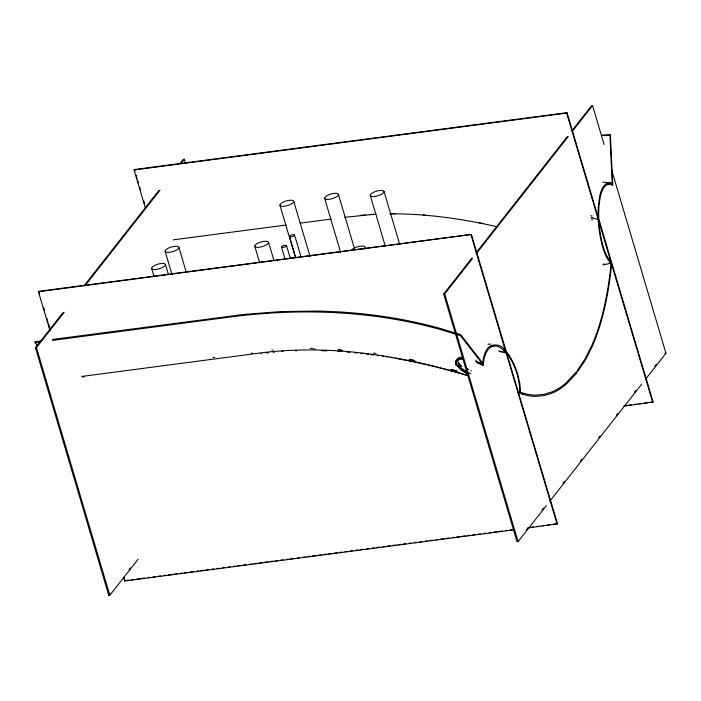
<?xml version="1.0" encoding="UTF-8"?>
<svg xmlns="http://www.w3.org/2000/svg" width="701" height="701" viewBox="0 0 701 701"><rect width="100%" height="100%" fill="white"/><g stroke="black" fill="none" stroke-linecap="round" stroke-linejoin="round"><path stroke-width="1.05" d="M575.591 372.722L566.136 382.816A249.635 100.506 82.5 0 1 551.424 392.096L543.774 394.365L535.713 395.11A249.46 100.427 82.5 0 1 524.821 393.638L520.492 392.297L519.8 383.368L517.662 373.852L514.201 364.441L509.846 356.283A55.624 22.388 82.5 0 0 506.192 351.367L471.396 234.432L38.809 291.309L38.432 291.747L50.086 330.907M519.187 393.033L519.73 393.235L519.756 390.623A22.669 9.122 82.5 0 0 519.423 385.725C517.969 374.229 514.289 363.469 506.858 353.479M482.218 364.415L483.182 364.879L484.181 358.264L486.021 352.857L487.949 349.685L490.244 347.486M598.531 204.499L599.241 198.926A43.69 17.586 82.5 0 1 599.776 196.166C600.564 190.619 604.7 180.104 612.113 183.504M611.736 262.805L653.104 401.962L624.538 406.116M481.272 362.417C483.944 364.073 482.709 358.719 483.786 356.923C484.312 354.82 485.022 352.743 486.056 350.824C489.351 342.763 500.882 343.306 505.342 350.43M463.002 358.307C459.015 357.431 453.328 360.805 456.561 365.142M455.659 361.777L455.632 362.312M37.46 345.795L35.05 342.675L35.19 341.711L41.341 340.896M483.112 364.8L460.504 335.674L460.653 334.605L439.439 328.182A611.141 459.453 -37.6 0 0 316.87 311.06L280.803 311.577L244.246 314.39L52.636 339.415M463.037 358.956C460.469 358.781 456.272 359.92 456.737 363.223M456.859 361.812L457.175 361.129M577.16 370.724L584.923 359.175L592.17 344.708A236.964 95.406 82.5 0 0 611.123 263.217C604.481 257.539 601.607 244.412 599.557 232.785A52.032 20.951 82.5 0 1 598.365 221.647L598.242 219.317L566.636 113.106L567.013 112.659L598.163 217.363L597.191 217.038M577.344 372.056L585.274 360.296L592.564 345.759A238.235 95.914 82.5 0 0 611.596 264.207L609.265 263.287M138.176 559.161L109.82 595.28L108.786 595.421L35.418 347.722L63.099 312.462M84.032 285.806L158.978 190.348M179.912 163.692L183.285 159.39L184.319 159.258L185.563 163.456M35.418 347.722L36.452 347.591L64.133 312.331M85.066 285.666L160.012 190.216M180.946 163.552L184.319 159.258M108.786 595.421L110.136 593.694M129.045 569.624L130.395 567.898M546.438 505.491L518.074 541.61L517.04 541.742L443.672 294.052L472.027 257.933M476.084 252.772L567.24 136.677M571.963 130.658L591.548 105.72L592.582 105.579L604.078 144.415M443.672 294.052L444.706 293.912L472.386 258.651M476.443 253.49L568.274 136.537M572.323 131.376L592.582 105.579M575.705 372.582L576.406 371.679M575.933 373.861L566.461 383.982A250.897 101.014 82.5 0 1 551.669 393.322L543.976 395.609L535.862 396.363A251.037 101.067 82.5 0 1 520.466 393.506L520.054 393.357L520.466 393.515M576.678 372.914L576.038 373.721M526.495 529.702L527.844 527.984M542.022 509.925L543.371 508.207M562.956 483.269L564.305 481.543M580.516 460.907L581.865 459.19M598.742 437.687L600.091 435.969M616.302 415.334L617.651 413.608M634.528 392.113L635.877 390.396M654.787 366.316L656.136 364.59M549.812 501.189L641.643 384.236M645.691 379.075L665.95 353.278L611.544 169.607M145.335 207.882L134.049 169.975L134.426 169.528L567.013 112.659M123.376 577.16L124.533 581.05L124.909 580.612L123.972 577.466M38.432 291.747L471.396 234.432M527.835 528.028L557.488 523.735L506.797 353.409L505.035 352.796M598.225 221.402L598.952 221.709L610.694 261.166L609.931 261.955M611.254 261.797C609.66 262.647 612.306 262.262 611.395 261.718L598.794 218.756A50.2 20.206 82.5 0 1 599.092 205.183C600.135 198.181 600.503 189.182 606.856 184.705M610.562 262.454L611.728 262.919M456.702 359.858L458.472 358.868M607.084 184.591L608.258 184.161M611.07 263.234L602.939 264.917M459.698 359.42L460.767 359.157M608.494 184.109L608.976 184.048M493.767 346.092L492.54 346.364A44.505 17.919 82.5 0 0 490.244 347.486M134.049 169.975L566.636 113.106M173.331 239.838L286.061 225.021M300.177 223.163L331.021 219.106M344.647 217.319L373.554 214.392M35.05 342.675L39.16 342.132M52.496 340.379L223.084 317.947C254.06 313.636 285.351 311.437 316.633 312.024A609.984 458.585 -37.6 0 1 438.94 329.128L460.504 335.674M213.086 357.563L214.699 357.352M251.195 353.33L252.413 353.173M81.737 376.446L253.701 353.839C325.623 343.429 398.983 354.82 468.084 375.561M82.438 377.112L84.102 376.893M664.916 353.409L665.95 353.278M623.829 405.809L626.002 405.529M628.166 405.239L631.417 404.81M633.59 404.53L636.841 404.1M639.005 403.811L642.265 403.39M644.429 403.101L647.68 402.672M649.853 402.392L653.104 401.962M125.987 580.463L129.238 580.034M131.411 579.753L134.662 579.324M136.835 579.044L140.086 578.614M142.25 578.325L144.424 578.045M147.674 577.615L149.839 577.326M153.09 576.905L155.263 576.616M158.514 576.187L160.687 575.907M163.938 575.477L166.102 575.188M168.275 574.908L171.526 574.478M173.69 574.198L176.941 573.768M180.201 573.339L182.365 573.05M184.538 572.77L187.789 572.34M189.953 572.06L193.204 571.63M196.464 571.201L198.628 570.912M200.793 570.632L204.052 570.202M206.217 569.922L208.39 569.633M211.641 569.203L213.805 568.923M217.056 568.493L219.229 568.204M222.48 567.784L224.653 567.495M227.904 567.065L230.068 566.785M233.319 566.355L235.492 566.066M237.657 565.786L240.907 565.356M243.081 565.067L246.331 564.647M249.582 564.217L251.755 563.928M253.92 563.648L257.171 563.218M259.344 562.929L262.595 562.509M264.759 562.22L268.019 561.79M270.183 561.51L273.434 561.08M275.607 560.791L277.771 560.511M281.022 560.081L283.195 559.801M286.446 559.372L288.61 559.083M290.784 558.802L294.034 558.373M297.285 557.943L299.458 557.663M302.709 557.234L304.874 556.944M307.047 556.664L310.298 556.235M312.462 555.946L315.722 555.525M317.886 555.236L321.137 554.806M323.31 554.526L326.561 554.097M328.725 553.808L331.985 553.387M334.149 553.098L337.4 552.668M339.573 552.388L341.738 552.099M344.988 551.669L347.161 551.389M350.412 550.96L352.577 550.679M355.836 550.25L358.001 549.961M360.174 549.68L363.425 549.251M366.676 548.822L368.84 548.541M372.1 548.112L374.264 547.823M376.428 547.542L379.688 547.113M382.939 546.684L385.103 546.403M387.276 546.114L390.527 545.685M392.691 545.404L395.951 544.975M398.115 544.686L401.366 544.265M403.539 543.976L405.704 543.687M408.955 543.266L411.128 542.977M414.379 542.548L416.543 542.267M419.803 541.838L421.967 541.549M425.218 541.128L427.391 540.839M429.555 540.559L432.806 540.129M436.057 539.7L438.23 539.411M440.394 539.13L443.654 538.701M445.818 538.421L449.069 537.991M452.32 537.562L454.493 537.273M456.658 536.992L459.909 536.563M462.082 536.283L465.333 535.853M467.506 535.564L469.67 535.284M472.921 534.854L475.094 534.565M478.345 534.144L480.509 533.855M483.769 533.426L485.933 533.146M489.184 532.716L491.357 532.427M493.522 532.147L496.772 531.717M498.946 531.437L502.196 531.007M505.447 530.578L507.62 530.289M509.785 530.009L513.036 529.579M531.472 527.161L533.636 526.872M536.887 526.442L539.06 526.162M542.311 525.732L544.475 525.443M547.726 525.023L549.899 524.734M553.15 524.304L557.488 523.735M124.533 581.05L513.745 529.886M260.965 353.654L261.578 353.576M266.45 352.989L268.281 352.778M604.209 263.918L603.561 263.988M360.323 215.312L365.16 214.865M271.839 350.079L273.075 349.965M273.188 352.279L274.415 352.165M281.802 351.56L283.038 351.473M369.97 214.497L376.043 214.261M612.779 185.038L610.422 135.021L602.124 135.188M602.518 135.381L610.422 135.021M609.222 184.03L612.648 185.003A35.006 34.708 -1.9 0 0 608.372 183.934M295.436 350.815L296.681 350.772M487.949 344.182L490.779 344.13M389.8 213.866C425.709 213.568 461.468 218.677 496.439 226.572M310.333 348.371L312.839 348.388M313.513 349.037L315.187 349.054M321.715 350.675L326.754 350.842M337.689 351.385L341.063 351.604M590.68 215.829L592.179 215.961M339.722 350.053L342.754 350.263M338.066 349.37L340.09 349.519M498.77 350.903L506.017 352.48L557.111 524.182M423.211 214.918L424.902 215.049M499.427 351.709L500.339 351.797M346.96 352.042L349.492 352.261M591.101 217.678L598.838 219.606M591.662 217.853L592.161 217.906M354.557 352.726L357.098 352.98M591.609 219.772L592.599 219.886M360.901 353.383L363.433 353.672M365.975 353.97L368.507 354.285M371.048 354.61L373.58 354.943M373.58 353.094L376.122 353.453M377.383 355.477L378.654 355.661M382.466 356.222L383.727 356.415M386.269 356.818L387.539 357.019M390.071 357.44L392.613 357.869M395.145 358.307L396.415 358.535M501.706 351.99L503.081 352.27M397.677 358.754L407.851 360.691M479.221 222.769L480.912 223.111M408.701 360.857L414.633 362.075M481.762 223.277L483.103 223.549M409.752 359.718L414.843 360.778M409.182 359.271L414.273 360.34M415.483 362.251L418.024 362.803M418.874 362.987L426.918 364.792M428.188 365.09L429.45 365.387M430.721 365.685L435.794 366.912M437.056 367.228L440.859 368.183M442.121 368.507L443.391 368.831M444.653 369.155L459.803 373.3M450.419 369.401L456.745 371.144M451.076 369.374L457.394 371.144M461.065 373.659L466.104 375.131M506.192 351.367L505.964 351.289A25.052 21.31 37.9 0 0 505.307 351.105M597.524 219.115L598.181 219.352M520.238 393.427L517.697 392.481M475.856 360.191L476.347 360.367M476.137 361.83L481.219 363.95M519.301 393.077L518.863 392.91M475.611 361.199L481.14 363.521M520.492 392.297L519.8 392.034M480.947 363.433L482.13 363.985M481.806 363.828L482.638 364.231M467.944 374.141L460.268 369.19L456.167 364.406M610.694 261.166C605.086 255.725 602.264 244.421 600.468 234.633A49.964 20.119 82.5 0 1 598.952 221.709M459.208 367.561L457.832 365.826M458.691 366.965L458.235 366.386M482.744 363.092L460.653 334.605M35.19 341.711L35.558 342.193M35.742 342.43L36.11 342.912M611.596 264.207L652.727 402.409M471.019 234.879L505.316 350.491A26.226 22.309 37.9 0 0 503.502 349.983M134.426 169.528L134.951 171.298M136.003 174.829L137.054 178.361M137.58 180.131L138.369 182.777M139.683 187.193L140.472 189.84M143.626 200.433L144.678 203.965M38.809 291.309L39.615 294.008M43.637 307.537L44.443 310.245M46.862 318.359L47.931 321.961M48.474 323.766L50.078 329.172M444.706 293.912L518.074 541.61M384.078 191.61A7.176 2.41 -16.5 0 1 373.913 196.543A7.176 2.41 -16.5 0 1 373.502 192.328A7.176 2.41 -16.5 0 1 384.078 191.61L399.763 244.553M370.251 195.377L385.348 246.358M338.434 194.466A7.176 2.41 -16.5 0 1 328.27 199.399A7.176 2.41 -16.5 0 1 327.858 195.185A7.176 2.41 -16.5 0 1 338.434 194.466L354.426 248.443M324.607 198.234L340.625 252.334M293.745 201.389A7.176 2.41 -16.5 0 1 283.59 206.322A7.176 2.41 -16.5 0 1 283.178 202.107A7.176 2.41 -16.5 0 1 293.745 201.389L310.052 256.4M294.578 235.08A2.638 0.885 -16.5 0 1 290.845 236.894A2.638 0.885 -16.5 0 1 290.687 235.343A2.638 0.885 -16.5 0 1 294.578 235.08L301.062 256.969M289.495 236.465L295.691 257.381M279.927 205.156L295.331 257.179M286.516 245.674A2.638 0.885 -16.5 0 1 282.775 247.488A2.638 0.885 -16.5 0 1 282.626 245.937A2.638 0.885 -16.5 0 1 286.516 245.674L290.223 258.178M281.434 247.059L284.843 258.564M268.579 242.406A7.176 2.41 -16.5 0 1 258.415 247.348A7.176 2.41 -16.5 0 1 258.003 243.124A7.176 2.41 -16.5 0 1 268.579 242.406L273.811 260.053M254.752 246.174L259.685 262.822M178.921 247.435A7.176 2.41 -16.5 0 1 168.757 252.378A7.176 2.41 -16.5 0 1 168.345 248.154A7.176 2.41 -16.5 0 1 178.921 247.435L186.343 272.496M165.094 251.203L171.911 274.222M165.462 264.575A7.176 2.41 -16.5 0 1 155.298 269.517A7.176 2.41 -16.5 0 1 154.886 265.293A7.176 2.41 -16.5 0 1 165.462 264.575L168.24 273.977M151.635 268.352L154.115 276.72M36.452 347.591L109.82 595.28M609.896 134.837L612.218 183.566A36.25 35.917 -1.2 0 0 602.755 182.19M351.297 250.73A7.176 2.41 -16.5 0 1 360.516 246.139A7.176 2.41 -16.5 0 1 363.819 249.083M460.715 366.746A49.578 13.17 15.4 0 1 458.016 363.477M468.531 373.87A57.911 16.64 10.1 0 1 459.593 367.587M457.797 358.377A35.795 10.918 29.4 0 1 461.389 357.177M456.141 361.593A41.28 11.085 22.2 0 1 456.395 359.657M457.113 364.59A47.948 12.82 16 0 1 456.062 362.417M470.8 373.852A59.191 16.684 11.3 0 1 458.726 365.703M459.847 358.544A34.042 10.349 29.4 0 1 461.705 358.053M457.735 361.365A37.495 10.497 25.8 0 1 458.314 358.719M462.055 366.605A46.52 12.18 19.5 0 1 458.445 362.242M467.357 373.826A57.605 16.43 10.4 0 1 458.489 366.947M522.227 393.918A25.297 0.876 18.2 0 1 522.911 394.225M471.414 370.899A58.788 13.731 12.7 0 1 470.879 370.636M468.767 369.576A58.788 13.731 12.7 0 1 466.761 368.489M456.228 365.466A50.376 14.449 10.2 0 1 455.939 362.005M456.255 360.735A42.875 11.339 17.9 0 1 456.675 360.016M462.423 358.132A34.84 10.278 28.2 0 1 463.142 358.141M481.298 364.248A31.142 10.156 31.1 0 1 483.234 365.168M493.767 346.057A54.038 21.757 82.5 0 1 505.842 352.375M598.172 217.319A52.005 20.934 82.5 0 1 598.531 204.49M476.592 362.61A31.773 9.507 30.5 0 1 482.393 365.133M477.381 362.128A32.868 10.164 30.9 0 1 480.518 363.477M390.615 213.717A366.579 311.875 37.9 0 1 395.504 213.717"/></g></svg>
